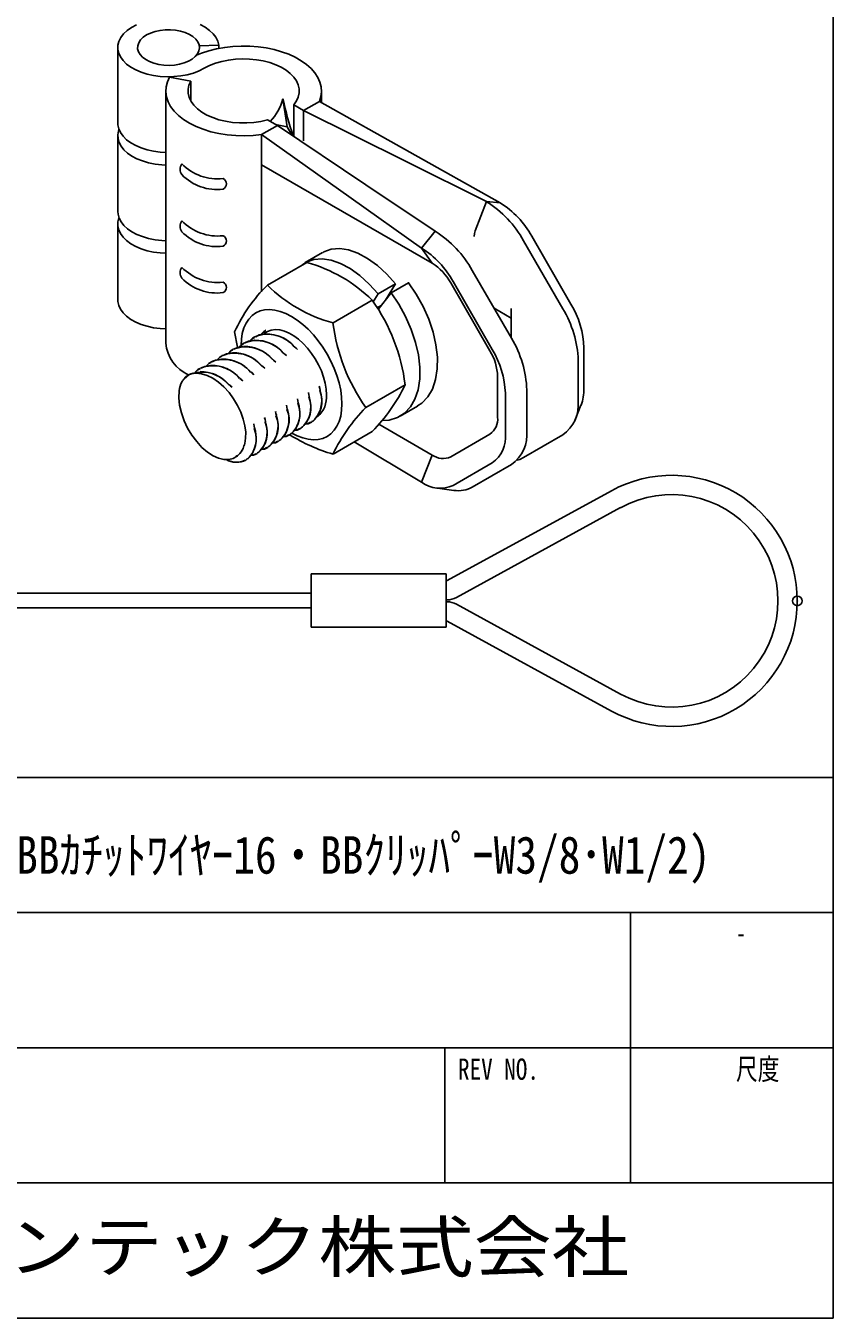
# Model space of a CAD drawing. Units: millimetres on the paper. Extents: x -142 to 140, y -97 to 98.
# Drawn here: x 98.1 to 139.9, y -96.8 to -29.8 of the extents above; entities that cross this region are included whole.
import ezdxf
from ezdxf.enums import TextEntityAlignment as Align

# ---------------------------------------------------------------- set-up
doc = ezdxf.new("R2010")
doc.units = ezdxf.units.MM
doc.header["$PDMODE"] = 32
doc.header["$PDSIZE"] = 0.5
doc.layers.add('0-0_文字･図枠･寸法', color=7, linetype='Continuous')
doc.layers.add('0-1_BBクリッパー', color=7, linetype='Continuous')
doc.styles.add('ＭＳ ゴシック', font='')
doc.styles.get('ＭＳ ゴシック').set_extended_font_data('MS Gothic')

msp = doc.modelspace()

# ---------------------------------------------------------------- linework, layer by layer
at = {"layer": '0-0_文字･図枠･寸法'}
for p, q in [((139.936, -96.769), (139.936, -24.519)), ((139.936, -75.769), (61.436, -75.769)), ((129.436, -75.769), (129.436, -89.769)), ((139.936, -82.769), (61.436, -82.769)), ((119.836, -82.769), (119.836, -89.769)), ((139.936, -89.769), (29.936, -89.769)), ((-142.064, -96.769), (139.936, -96.769))]:
    msp.add_line(p, q, dxfattribs=at)
msp.add_lwpolyline([(139.936, -68.769), (29.936, -68.769), (29.936, -96.769)], dxfattribs=at)
at = {"layer": '0-1_BBクリッパー'}
for p, q in [((102.894, -30.966), (102.894, -34.884)), ((106.983, -31.335), (106.983, -31.353)), ((107.111, -30.885), (108.131, -30.834)), ((108.131, -30.834), (108.131, -31.005)), ((107.105, -32.171), (107.372, -32.037)), ((105.574, -32.493), (106.67, -32.698)), ((106.67, -33.726), (106.67, -32.698)), ((105.377, -33.212), (105.377, -46.274)), ((113.44, -33.814), (113.44, -33.212)), ((112.007, -33.928), (112.007, -35.574)), ((112.007, -33.928), (112.515, -34.222)), ((113.33, -33.752), (112.515, -34.222)), ((113.33, -33.752), (122.694, -39.01)), ((111.158, -35.006), (110.649, -34.712)), ((112.515, -35.789), (112.515, -34.222)), ((110.343, -35.476), (111.158, -35.006)), ((111.931, -35.524), (111.671, -35.067)), ((102.894, -35.537), (102.894, -39.456)), ((110.343, -35.476), (110.343, -37.043)), ((110.343, -37.043), (110.343, -43.613)), ((110.343, -37.043), (119.173, -42.14)), ((121.989, -38.947), (121.406, -40.451)), ((122.694, -39.01), (121.989, -38.947)), ((102.894, -40.109), (102.894, -44.028)), ((119.33, -40.483), (118.624, -41.36)), ((126.355, -44.248), (124.326, -40.733)), ((118.624, -41.36), (119.173, -42.14)), ((125.938, -44.489), (123.909, -40.974)), ((110.641, -43.27), (112.677, -42.094)), ((113.498, -41.583), (112.593, -42.106)), ((123.279, -46.024), (121.249, -42.509)), ((116.371, -43.728), (117.276, -43.206)), ((117.276, -43.206), (116.749, -44.054)), ((120.133, -43.154), (122.162, -46.669)), ((122.286, -46.597), (120.256, -43.082)), ((114.037, -45.23), (116.073, -44.055)), ((116.121, -44.13), (116.371, -43.728)), ((116.38, -44.537), (117.044, -43.666)), ((117.021, -43.697), (116.99, -43.665)), ((116.539, -44.328), (116.325, -44.452)), ((123.261, -44.975), (122.379, -44.465)), ((123.261, -45.993), (123.261, -44.485)), ((109.094, -46.491), (108.943, -45.685)), ((109.992, -45.931), (109.983, -45.936)), ((110.557, -45.605), (110.549, -45.61)), ((108.861, -46.584), (108.852, -46.589)), ((109.427, -46.257), (109.418, -46.263)), ((127.031, -48.628), (127.031, -46.522)), ((107.73, -47.237), (107.721, -47.242)), ((108.295, -46.91), (108.286, -46.916)), ((126.733, -49.27), (126.733, -47.165)), ((106.595, -47.903), (106.323, -48.116)), ((106.59, -47.895), (106.414, -48.024)), ((106.599, -47.89), (106.59, -47.895)), ((106.776, -47.83), (106.71, -47.864)), ((107.164, -47.563), (107.155, -47.569)), ((122.56, -48.007), (122.56, -50.112)), ((112.767, -48.87), (112.76, -48.827)), ((113.332, -48.544), (113.325, -48.501)), ((115.735, -49.606), (117.771, -48.431)), ((124.074, -50.805), (124.074, -48.7)), ((111.636, -49.524), (111.629, -49.48)), ((112.201, -49.197), (112.194, -49.154)), ((122.961, -50.977), (122.961, -48.872)), ((126.555, -50.286), (126.879, -49.491)), ((110.504, -50.177), (110.498, -50.133)), ((111.07, -49.85), (111.063, -49.807)), ((117.513, -50.053), (118.418, -49.53)), ((109.939, -50.503), (109.932, -50.46)), ((112.359, -50.705), (112.368, -50.699)), ((112.924, -50.378), (112.933, -50.373)), ((114.037, -52.022), (116.073, -50.847)), ((119.173, -52.068), (116.405, -50.47)), ((111.228, -51.358), (111.237, -51.352)), ((111.793, -51.031), (111.802, -51.026)), ((118.624, -53.482), (115.127, -51.393)), ((122.162, -50.991), (120.133, -52.163)), ((123.909, -52.2), (125.938, -51.028)), ((109.025, -52.135), (109.088, -52.098)), ((109.087, -52.108), (109.031, -52.145)), ((109.039, -52.141), (109.081, -52.129)), ((109.057, -52.13), (109.058, -52.13)), ((110.096, -52.011), (110.106, -52.005)), ((110.662, -51.684), (110.671, -51.679)), ((118.624, -53.482), (119.173, -52.068)), ((109.531, -52.337), (109.54, -52.332)), ((120.256, -53.643), (122.286, -52.471)), ((121.249, -53.735), (123.279, -52.563)), ((119.448, -53.782), (120.298, -53.898)), ((119.947, -58.572), (128.453, -53.917)), ((128.933, -54.794), (120.427, -59.449)), ((112.905, -58.225), (119.905, -58.225)), ((112.905, -60.975), (112.905, -58.225)), ((119.905, -60.975), (119.905, -58.225)), ((119.905, -58.572), (119.947, -58.572)), ((83.079, -59.225), (112.905, -59.225)), ((112.905, -59.975), (83.079, -59.975)), ((119.947, -59.572), (119.905, -59.572)), ((119.905, -59.672), (119.947, -59.672)), ((120.427, -59.795), (128.933, -64.45)), ((119.947, -60.672), (119.905, -60.672)), ((128.453, -65.327), (119.947, -60.672)), ((119.905, -60.975), (112.905, -60.975))]:
    msp.add_line(p, q, dxfattribs=at)
for points in [[(103.866, -29.789), (103.606, -29.928), (103.381, -30.086), (103.195, -30.26), (103.052, -30.448), (102.953, -30.644), (102.902, -30.847), (102.898, -31.052), (102.942, -31.255), (103.033, -31.452), (103.169, -31.641), (103.349, -31.818), (103.567, -31.979), (103.822, -32.122), (104.107, -32.243), (104.419, -32.341), (104.75, -32.414), (105.095, -32.46), (105.448, -32.48), (105.803, -32.471), (106.152, -32.435), (106.489, -32.372), (106.809, -32.284), (107.105, -32.171)], [(108.131, -30.834), (108.076, -30.631), (107.974, -30.435), (107.828, -30.249), (107.64, -30.075), (107.412, -29.918), (107.15, -29.78)], [(113.33, -33.752), (113.408, -33.505), (113.439, -33.254), (113.423, -33.004), (113.361, -32.755), (113.253, -32.512), (113.1, -32.277), (112.904, -32.053), (112.667, -31.842), (112.393, -31.647), (112.083, -31.471), (111.743, -31.315), (111.375, -31.181), (110.985, -31.07), (110.576, -30.985), (110.154, -30.925), (109.723, -30.892), (109.288, -30.886), (108.854, -30.907), (108.428, -30.955), (108.012, -31.029), (107.613, -31.128), (107.234, -31.252), (106.962, -31.362)], [(112.007, -33.928), (112.143, -33.732), (112.235, -33.527), (112.282, -33.317), (112.282, -33.106), (112.235, -32.896), (112.143, -32.691), (112.006, -32.495), (111.827, -32.31), (111.609, -32.14), (111.356, -31.988), (111.071, -31.855), (110.759, -31.744), (110.425, -31.657), (110.074, -31.595), (109.713, -31.559), (109.347, -31.55), (108.982, -31.568), (108.624, -31.613), (108.278, -31.683), (107.951, -31.778), (107.647, -31.897), (107.372, -32.037)], [(105.574, -32.493), (105.46, -32.744), (105.394, -33), (105.378, -33.26), (105.412, -33.518), (105.496, -33.773), (105.628, -34.021), (105.808, -34.259), (106.032, -34.484), (106.298, -34.693), (106.603, -34.883), (106.943, -35.053), (107.313, -35.2), (107.709, -35.322), (108.127, -35.418), (108.56, -35.487), (109.004, -35.527), (109.453, -35.539), (109.901, -35.522), (110.343, -35.476)], [(110.649, -34.712), (110.303, -34.792), (109.943, -34.845), (109.573, -34.872), (109.2, -34.87), (108.831, -34.841), (108.472, -34.784), (108.128, -34.701), (107.806, -34.593), (107.51, -34.462), (107.247, -34.31), (107.019, -34.14), (106.832, -33.954), (106.687, -33.756), (106.588, -33.548), (106.537, -33.335), (106.533, -33.12), (106.578, -32.907), (106.67, -32.698)], [(111.444, -33.63), (111.671, -35.067), (111.065, -34.952)], [(112.515, -34.222), (117.821, -36.868), (121.989, -38.947)], [(102.894, -34.884), (102.898, -34.97), (102.942, -35.173), (103.033, -35.371), (103.169, -35.56), (103.349, -35.737), (103.567, -35.898), (103.822, -36.04), (104.107, -36.162), (104.419, -36.26), (104.75, -36.333), (105.095, -36.379), (105.377, -36.397)], [(102.955, -35.211), (102.932, -35.278), (102.895, -35.479), (102.906, -35.682), (102.963, -35.883), (103.065, -36.077), (103.212, -36.261), (103.401, -36.432), (103.627, -36.588), (103.887, -36.724), (104.176, -36.839), (104.49, -36.931), (104.822, -36.998), (105.166, -37.038), (105.377, -37.05)], [(111.158, -35.006), (115.734, -38.073), (119.33, -40.483)], [(110.343, -35.476), (114.981, -38.771), (118.624, -41.36)], [(102.894, -39.456), (102.906, -39.601), (102.963, -39.801), (103.065, -39.995), (103.212, -40.18), (103.401, -40.351), (103.627, -40.506), (103.887, -40.643), (104.176, -40.758), (104.49, -40.85), (104.822, -40.917), (105.166, -40.957), (105.377, -40.968)], [(102.955, -39.783), (102.953, -39.788), (102.902, -39.99), (102.898, -40.195), (102.942, -40.398), (103.033, -40.596), (103.169, -40.785), (103.349, -40.962), (103.567, -41.123), (103.822, -41.265), (104.107, -41.387), (104.419, -41.485), (104.75, -41.558), (105.095, -41.604), (105.377, -41.622)], [(121.406, -40.451), (121.36, -40.603), (121.345, -40.748)], [(113.502, -41.59), (113.559, -41.55), (113.95, -41.413), (114.384, -41.381), (114.846, -41.45), (115.329, -41.618), (115.832, -41.888), (116.336, -42.252), (116.823, -42.698), (117.276, -43.206)], [(112.386, -42.262), (112.654, -42.073), (113.045, -41.936), (113.48, -41.903), (113.941, -41.973), (114.424, -42.141), (114.927, -42.41), (115.431, -42.774), (115.918, -43.22), (116.371, -43.728)], [(117.044, -43.666), (117.949, -43.144), (118.348, -43.731), (118.702, -44.369), (118.997, -45.038), (119.221, -45.711), (119.369, -46.366), (119.441, -46.999), (119.435, -47.606), (119.348, -48.164), (119.182, -48.651), (118.946, -49.055), (118.644, -49.374), (118.411, -49.519)], [(102.894, -44.028), (102.898, -44.114), (102.942, -44.317), (103.033, -44.515), (103.169, -44.704), (103.349, -44.88), (103.567, -45.041), (103.822, -45.184), (104.107, -45.305), (104.419, -45.403), (104.75, -45.476), (105.095, -45.523), (105.377, -45.54)], [(117.044, -43.666), (117.443, -44.253), (117.797, -44.892), (118.092, -45.56), (118.316, -46.234), (118.464, -46.888), (118.536, -47.521), (118.53, -48.128), (118.443, -48.686), (118.277, -49.174), (118.042, -49.577), (117.739, -49.896), (117.369, -50.127), (116.942, -50.258), (116.567, -50.279)], [(109.274, -46.399), (109.291, -46.071), (109.34, -45.766), (109.421, -45.487), (109.533, -45.24), (109.675, -45.025), (109.844, -44.847), (110.04, -44.708), (110.258, -44.608), (110.497, -44.551), (110.753, -44.535), (111.024, -44.562), (111.305, -44.631), (111.594, -44.741), (111.887, -44.891), (112.179, -45.078), (112.468, -45.302), (112.749, -45.558), (113.02, -45.844), (113.277, -46.155), (113.515, -46.489), (113.734, -46.84), (113.929, -47.205), (114.099, -47.579), (114.24, -47.957), (114.352, -48.334), (114.434, -48.706), (114.483, -49.068), (114.499, -49.415), (114.483, -49.743), (114.434, -50.049), (114.352, -50.327), (114.24, -50.575), (114.099, -50.789), (113.929, -50.967), (113.734, -51.107), (113.515, -51.206), (113.277, -51.264), (113.02, -51.279), (112.749, -51.253)], [(109.957, -46.122), (109.657, -46.171), (109.471, -46.265)], [(109.989, -45.946), (109.89, -45.997), (109.736, -46.152)], [(109.969, -45.978), (109.874, -46.026), (109.751, -46.149)], [(110.523, -45.795), (110.222, -45.844), (110.037, -45.939)], [(110.554, -45.62), (110.456, -45.67), (110.301, -45.825)], [(110.535, -45.651), (110.439, -45.7), (110.317, -45.823)], [(113.697, -48.952), (113.68, -48.658), (113.629, -48.349), (113.547, -48.033), (113.433, -47.714), (113.291, -47.399), (113.122, -47.093), (112.93, -46.802), (112.719, -46.532), (112.493, -46.288), (112.255, -46.073), (112.01, -45.893), (111.763, -45.751), (111.518, -45.648), (111.281, -45.588), (111.054, -45.571), (110.843, -45.597), (110.651, -45.667), (110.483, -45.778), (110.475, -45.784)], [(108.826, -46.775), (108.525, -46.824), (108.341, -46.918)], [(108.858, -46.599), (108.759, -46.65), (108.605, -46.805)], [(108.838, -46.631), (108.743, -46.679), (108.62, -46.802)], [(109.391, -46.448), (109.091, -46.497), (108.906, -46.592)], [(109.423, -46.273), (109.325, -46.323), (109.17, -46.478)], [(109.404, -46.304), (109.308, -46.353), (109.186, -46.476)], [(111.629, -46.922), (111.555, -46.856), (111.48, -46.789)], [(111.637, -46.927), (111.528, -46.823), (111.489, -46.796)], [(112.196, -46.596), (112.122, -46.531), (112.048, -46.464)], [(112.203, -46.601), (112.094, -46.496), (112.054, -46.47)], [(107.695, -47.428), (107.394, -47.477), (107.21, -47.571)], [(107.726, -47.252), (107.628, -47.303), (107.473, -47.458)], [(107.707, -47.283), (107.611, -47.332), (107.489, -47.455)], [(108.26, -47.101), (107.96, -47.15), (107.775, -47.245)], [(108.292, -46.926), (108.194, -46.976), (108.039, -47.131)], [(108.272, -46.957), (108.177, -47.006), (108.054, -47.129)], [(110.499, -47.576), (110.424, -47.509), (110.349, -47.442)], [(110.506, -47.58), (110.397, -47.476), (110.357, -47.449)], [(111.064, -47.248), (110.989, -47.182), (110.914, -47.115)], [(111.071, -47.254), (110.963, -47.149), (110.923, -47.123)], [(109.463, -51.468), (109.512, -51.19), (109.515, -50.882), (109.474, -50.551), (109.39, -50.207), (109.261, -49.849), (109.095, -49.496), (108.888, -49.152), (108.653, -48.833), (108.392, -48.545), (108.116, -48.298), (107.819, -48.092), (107.521, -47.943), (107.231, -47.855), (106.956, -47.829), (106.684, -47.87)], [(107.161, -47.579), (107.062, -47.629), (106.908, -47.784)], [(107.141, -47.61), (107.046, -47.659), (106.923, -47.782)], [(109.372, -48.232), (109.297, -48.166), (109.221, -48.098)], [(109.375, -48.233), (109.266, -48.129), (109.226, -48.102)], [(109.935, -47.904), (109.86, -47.837), (109.785, -47.77)], [(109.94, -47.907), (109.831, -47.802), (109.792, -47.776)], [(106.064, -48.751), (106.052, -49.105), (106.092, -49.486), (106.184, -49.885), (106.326, -50.29), (106.509, -50.675), (106.73, -51.042), (106.98, -51.376), (107.253, -51.671), (107.538, -51.914), (107.831, -52.104), (108.113, -52.231), (108.386, -52.298), (108.639, -52.301), (108.868, -52.241), (108.949, -52.199)], [(108.81, -48.562), (108.735, -48.496), (108.659, -48.428)], [(108.809, -48.56), (108.7, -48.455), (108.659, -48.428)], [(112.802, -49.039), (112.781, -48.941), (112.761, -48.841)], [(113.368, -48.714), (113.347, -48.616), (113.327, -48.517)], [(111.669, -49.686), (111.649, -49.588), (111.628, -49.489)], [(112.235, -49.362), (112.215, -49.264), (112.194, -49.165)], [(110.537, -50.332), (110.516, -50.235), (110.496, -50.136)], [(111.103, -50.009), (111.083, -49.912), (111.062, -49.812)], [(112.949, -50.331), (113.03, -50.29), (113.207, -50.1)], [(109.971, -50.66), (109.952, -50.566), (109.932, -50.469)], [(111.818, -50.984), (111.899, -50.943), (112.076, -50.753)], [(112.036, -50.795), (112.186, -50.778), (112.353, -50.694)], [(112.041, -50.79), (112.153, -50.777), (112.313, -50.697)], [(112.384, -50.657), (112.465, -50.616), (112.641, -50.426)], [(112.602, -50.468), (112.752, -50.452), (112.919, -50.368)], [(112.607, -50.463), (112.718, -50.451), (112.879, -50.37)], [(110.687, -51.637), (110.768, -51.596), (110.944, -51.406)], [(110.905, -51.448), (111.055, -51.431), (111.222, -51.347)], [(110.91, -51.443), (111.022, -51.43), (111.182, -51.35)], [(111.253, -51.31), (111.334, -51.269), (111.51, -51.079)], [(111.471, -51.121), (111.62, -51.105), (111.788, -51.021)], [(111.475, -51.116), (111.587, -51.104), (111.747, -51.024)], [(112.749, -51.253), (112.468, -51.184), (112.179, -51.074), (111.909, -50.937)], [(109.555, -52.29), (109.637, -52.249), (109.813, -52.059)], [(109.779, -52.096), (109.89, -52.083), (110.05, -52.003)], [(109.786, -52.1), (109.924, -52.084), (110.091, -52)], [(110.121, -51.963), (110.202, -51.922), (110.379, -51.732)], [(110.34, -51.774), (110.489, -51.758), (110.656, -51.674)], [(110.344, -51.769), (110.456, -51.757), (110.616, -51.677)], [(123.567, -52.337), (123.711, -52.292), (123.909, -52.2)]]:
    msp.add_lwpolyline(points, dxfattribs=at)
msp.add_lwpolyline([(104.386, -30.313), (104.211, -30.432), (104.074, -30.567), (103.978, -30.714), (103.926, -30.868), (103.921, -31.024), (103.961, -31.179), (104.046, -31.328), (104.173, -31.466), (104.339, -31.59), (104.539, -31.696), (104.767, -31.781), (105.016, -31.843), (105.28, -31.879), (105.551, -31.889), (105.821, -31.872), (106.082, -31.83), (106.327, -31.762), (106.548, -31.672), (106.74, -31.561), (106.897, -31.433), (107.014, -31.292), (107.088, -31.141), (107.116, -30.985), (107.099, -30.829), (107.036, -30.677), (106.93, -30.532), (106.783, -30.401), (106.599, -30.286), (106.385, -30.19), (106.145, -30.116), (105.887, -30.067), (105.619, -30.044), (105.348, -30.047), (105.081, -30.077), (104.827, -30.132), (104.593, -30.212)], close=True, dxfattribs=at)
for centre, radius, start, end in [((108.951, -32.97), 2.579, 315.1881, 345.17455), ((135.642, -28.035), 24.836, 193.01863, 197.62383), ((106.566, -37.268), 0.451, 141.54147, 218.45853), ((108.061, -35.191), 2.578, 224.1836, 276.38279), ((108.015, -35.823), 2.495, 223.74639, 277.61033), ((108.214, -38.024), 0.302, 295.87211, 63.74514), ((119.058, -43.647), 5.539, 28.85561, 58.04532), ((120.203, -43.005), 4.708, 28.85562, 58.04532), ((106.566, -40.226), 0.451, 141.54147, 218.45853), ((108.061, -38.149), 2.578, 224.1836, 276.38279), ((108.015, -38.78), 2.495, 223.74639, 277.61033), ((108.214, -40.982), 0.302, 295.87211, 63.74514), ((116.398, -45.182), 5.539, 28.85561, 58.04532), ((116.133, -45.354), 4.708, 28.85562, 58.04532), ((110.596, -49.622), 7.81, 45.46392, 74.54145), ((117.707, -44.49), 2.769, 28.85561, 58.04532), ((106.566, -42.629), 0.451, 141.54147, 218.45853), ((108.061, -40.553), 2.578, 224.1836, 276.38279), ((108.015, -41.184), 2.495, 223.74639, 277.61033), ((108.214, -43.385), 0.302, 295.87211, 63.74514), ((116.371, -49.102), 8.176, 134.49537, 155.30328), ((116.025, -37.865), 7.628, 225.10876, 254.89661), ((108.219, -49.62), 9.626, 7.09279, 35.31857), ((121.197, -47.354), 5.539, 1.9565, 31.14372), ((122.326, -46.683), 4.708, 1.95652, 31.14371), ((123.589, -44.041), 9.626, 187.09276, 215.3186), ((110.089, -47.908), 1.767, 38.90057, 111.84255), ((109.981, -48.127), 2.009, 41.72996, 90.03163), ((110.655, -47.581), 1.767, 38.90036, 111.83855), ((110.546, -47.802), 2.011, 41.70254, 90.02134), ((118.538, -48.889), 5.539, 1.9565, 31.14372), ((107.369, -46.093), 2, 185.2096, 246.33207), ((108.958, -48.561), 1.767, 38.90047, 111.84152), ((108.85, -48.779), 2.008, 41.73661, 90.03356), ((109.524, -48.234), 1.767, 38.90039, 111.83823), ((109.416, -48.452), 2.008, 41.74263, 90.0356), ((119.792, -48.101), 2.77, 1.95653, 31.14369), ((118.256, -49.033), 4.708, 1.95652, 31.14371), ((107.827, -49.214), 1.767, 38.90047, 111.84029), ((107.718, -49.437), 2.013, 41.67386, 90.01067), ((108.393, -48.887), 1.767, 38.90041, 111.83876), ((108.284, -49.107), 2.01, 41.71277, 90.0254), ((107.148, -48.8), 1.071, 140.30939, 149.4894), ((106.908, -48.585), 0.75, 107.44259, 141.25654), ((107.262, -49.54), 1.767, 38.90038, 111.84028), ((107.155, -49.759), 2.008, 41.50269, 90.09206), ((107.307, -48.881), 1.25, 150.01927, 174.03439), ((112.09, -49.277), 1.371, 307.67691, 23.53333), ((111.818, -49.248), 1.633, 329.1359, 19.14942), ((109.637, -44.519), 9.026, 315.48467, 334.31399), ((124.76, -48.673), 2.272, 338.89352, 1.14127), ((110.958, -49.93), 1.372, 307.68749, 23.56278), ((110.683, -49.899), 1.637, 329.16779, 19.22663), ((111.526, -49.605), 1.369, 307.64683, 23.46532), ((111.251, -49.574), 1.635, 329.149, 19.18149), ((112.38, -49.072), 1.322, 310.82796, 5.22779), ((124.811, -49.459), 1.931, 305.69803, 5.62039), ((109.828, -50.584), 1.371, 307.66933, 23.52168), ((109.547, -50.551), 1.642, 329.20632, 19.31883), ((110.395, -50.258), 1.369, 307.65203, 23.47171), ((110.115, -50.225), 1.639, 329.18643, 19.27098), ((122.171, -55.935), 9.026, 135.48464, 154.31401), ((121.599, -50.207), 0.966, 305.6981, 5.62033), ((108.697, -51.237), 1.37, 307.65435, 23.487), ((108.414, -51.203), 1.644, 329.22365, 19.35997), ((109.263, -50.911), 1.37, 307.66055, 23.48727), ((108.978, -50.876), 1.645, 329.2324, 19.38098), ((122.152, -50.994), 1.931, 305.69803, 5.62039), ((107.549, -50.979), 1.976, 337.88068, 345.67904), ((116.477, -43.569), 8.798, 237.87116, 253.9008), ((121.328, -51.138), 1.642, 305.69805, 5.62035), ((108.341, -51.123), 1.236, 299.45441, 309.94487), ((108.533, -51.388), 0.91, 311.40056, 338.39809), ((119.735, -51.283), 0.966, 234.38182, 294.31395), ((109.024, -51.478), 0.969, 238.03706, 298.47251), ((109.055, -51.47), 0.977, 238.12039, 298.74952), ((119.58, -52.147), 1.641, 234.38185, 294.31393), ((131.575, -59.622), 6.503, 0, 118.69139), ((120.536, -52.425), 1.492, 260.83696, 298.58936), ((131.575, -59.622), 5.503, 241.30861, 118.69139), ((119.947, -58.572), 1, 270, 298.69138), ((119.947, -60.672), 1, 61.30862, 90), ((131.575, -59.622), 6.503, 241.30861, 0)]:
    msp.add_arc(centre, radius, start, end, dxfattribs=at)
msp.add_point((138.079, -59.622), dxfattribs=at)

# ---------------------------------------------------------------- texts
at = {"layer": '0-0_文字･図枠･寸法', "style": 'ＭＳ ゴシック'}
for s, height, width, p in [('天井落下防止金具取付イメージ図(BBｶﾁｯﾄﾜｲﾔｰ16・BBｸﾘｯﾊﾟｰW3/8･W1/2)', 1.94, 0.85, (62.774, -74.332)), ('-', 1.1, 0.65, (134.915, -77.701)), ('REV NO.', 1.1, 0.8, (120.511, -84.753)), ('尺度', 1.1, 0.75, (134.904, -84.753)), ('日栄インテック株式会社', 2.566, 1.15, (85.099, -95.133))]:
    msp.add_text(s, height=height, dxfattribs=dict(at, width=width)).set_placement(p, align=Align.BOTTOM_LEFT)

doc.saveas('drawing.dxf')
